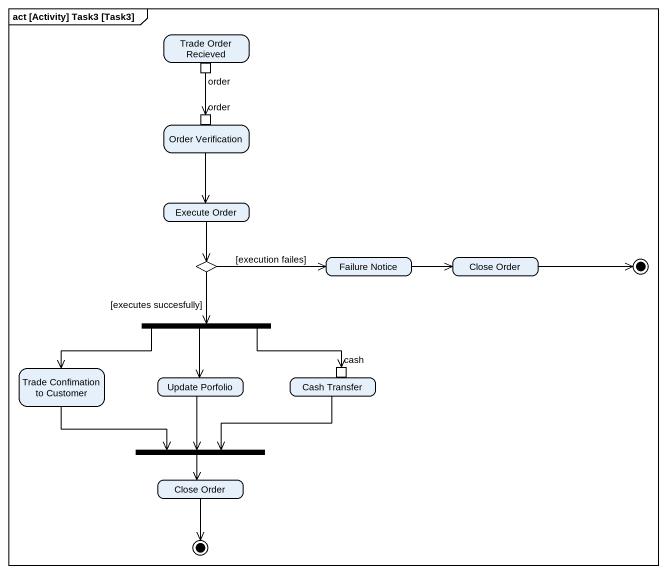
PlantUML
@startuml
mainframe act [Activity] Task3 [Task3]
hide empty description
state "Trade Order Recieved" as Trade_Order_Recieved {
  state order <<outputPin>>
}
state "Order Verification" as Order_Verification {
  state "order" as order_2 <<inputPin>>
}
state "Execute Order" as Execute_Order
state choice1 <<choice>>
state "Failure Notice" as Failure_Notice
state "Close Order" as Close_Order
state final1 <<end>>
state fork1 <<fork>>
state "Trade Confimation to Customer" as Trade_Confimation_to
state "Update Porfolio" as Update_Porfolio
state "Cash Transfer" as Cash_Transfer {
  state cash <<inputPin>>
}
state fork2 <<join>>
state "Close Order" as Close_Order_2
state final2 <<end>>
order --> order_2
Order_Verification --> Execute_Order
Execute_Order --> choice1
choice1 -right-> Failure_Notice : [execution failes]
choice1 --> fork1 : [executes succesfully]
Failure_Notice -right-> Close_Order
Close_Order -right-> final1
fork1 -left-> Trade_Confimation_to
fork1 --> Update_Porfolio
fork1 -right-> cash
Trade_Confimation_to -right-> fork2
Update_Porfolio --> fork2
Cash_Transfer -left-> fork2
fork2 --> Close_Order_2
Close_Order_2 --> final2
@enduml
